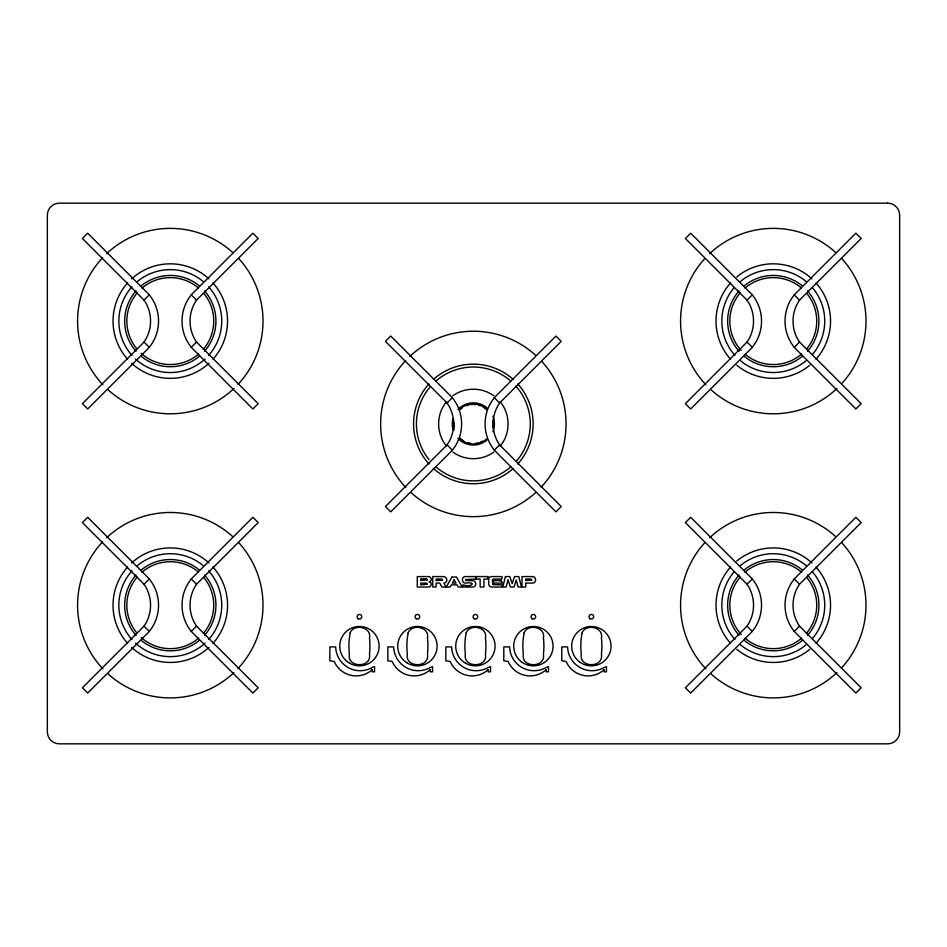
<?xml version="1.0" encoding="UTF-8"?>
<svg xmlns="http://www.w3.org/2000/svg" width="947" height="947" viewBox="0 0 947 947"><rect width="100%" height="100%" fill="white"/><g stroke="black" fill="none" stroke-linecap="round" stroke-linejoin="round"><path stroke-width="1.42" d="M144.039 342.045L145.838 339.18A37.087 37.087 0 0 0 145.838 302.993L144.039 300.128L82.401 238.49L87.692 233.199L149.342 294.837L152.183 298.885A41.952 41.952 0 0 1 152.183 343.288L149.342 347.336L87.692 408.974L82.401 403.682L144.039 342.045L149.342 347.336M196.538 300.128L194.751 302.993A37.087 37.087 0 0 0 194.751 339.18L196.538 342.045L258.188 403.682L252.885 408.974L191.247 347.336L188.394 343.288A41.952 41.952 0 0 1 188.394 298.885L191.247 294.837L252.885 233.199L258.188 238.49L196.538 300.128L191.247 294.837M144.039 626.145L145.838 623.28A37.087 37.087 0 0 0 145.838 587.093L144.039 584.228L82.401 522.59L87.692 517.299L149.342 578.937L152.183 582.985A41.952 41.952 0 0 1 152.183 627.388L149.342 631.436L87.692 693.074L82.401 687.782L144.039 626.145L149.342 631.436M196.538 584.228L194.751 587.093A37.087 37.087 0 0 0 194.751 623.28L196.538 626.145L258.188 687.782L252.885 693.074L191.247 631.436L188.394 627.388A41.952 41.952 0 0 1 188.394 582.985L191.247 578.937L252.885 517.299L258.188 522.59L196.538 584.228L191.247 578.937M447.102 444.901L448.89 442.036A37.087 37.087 0 0 0 448.89 405.849L447.102 402.996L385.453 341.346L390.756 336.055L452.394 397.693L455.247 401.741A41.952 41.952 0 0 1 455.247 446.155L452.394 450.192L390.756 511.83L385.453 506.538L447.102 444.901L452.394 450.192M499.602 402.996L497.802 405.849A37.087 37.087 0 0 0 497.802 442.036L499.602 444.901L561.24 506.538L555.936 511.83L494.298 450.192L491.457 446.155A41.952 41.952 0 0 1 491.457 401.741L494.298 397.693L555.936 336.055L561.24 341.346L499.602 402.996L494.298 397.693M747.029 342.045L748.828 339.18A37.087 37.087 0 0 0 748.828 302.993L747.029 300.128L685.391 238.49L690.683 233.199L752.32 294.837L755.173 298.885A41.952 41.952 0 0 1 755.173 343.288L752.32 347.336L690.683 408.974L685.391 403.682L747.029 342.045L752.32 347.336M799.528 300.128L797.741 302.993A37.087 37.087 0 0 0 797.741 339.18L799.528 342.045L861.166 403.682L855.875 408.974L794.237 347.336L791.384 343.288A41.952 41.952 0 0 1 791.384 298.885L794.237 294.837L855.875 233.199L861.166 238.49L799.528 300.128L794.237 294.837M747.029 626.145L748.828 623.28A37.087 37.087 0 0 0 748.828 587.093L747.029 584.228L685.391 522.59L690.683 517.299L752.32 578.937L755.173 582.985A41.952 41.952 0 0 1 755.173 627.388L752.32 631.436L690.683 693.074L685.391 687.782L747.029 626.145L752.32 631.436M799.528 584.228L797.741 587.093A37.087 37.087 0 0 0 797.741 623.28L799.528 626.145L861.166 687.782L855.875 693.074L794.237 631.436L791.384 627.388A41.952 41.952 0 0 1 791.384 582.985L794.237 578.937L855.875 517.299L861.166 522.59L799.528 584.228L794.237 578.937M446.546 401.765C436.011 414.135 436.011 433.75 446.546 446.12M500.158 446.12C510.682 433.75 510.682 414.135 500.158 401.765M144.039 300.128L149.342 294.837M191.247 347.336L196.538 342.045M144.039 584.228L149.342 578.937M191.247 631.436L196.538 626.145M447.102 402.996L452.394 397.693M494.298 450.192L499.602 444.901M747.029 300.128L752.32 294.837M794.237 347.336L799.528 342.045M747.029 584.228L752.32 578.937M794.237 631.436L799.528 626.145M452.903 395.799C464.717 387.039 481.976 387.039 493.801 395.799M493.801 452.086C481.976 460.846 464.717 460.846 452.903 452.086M541.755 361.375A92.711 92.711 0 0 1 541.092 487.232M535.919 492.357A92.711 92.711 0 0 1 411.128 492.677M405.932 487.575A92.711 92.711 0 0 1 405.6 360.653M409.708 356.522A92.711 92.711 0 0 1 535.564 355.208M517.784 383.937A59.791 59.791 0 0 1 517.784 463.947M513.357 468.374A59.791 59.791 0 0 1 433.335 468.374M428.92 463.947A59.791 59.791 0 0 1 428.92 383.937M433.335 379.51A59.791 59.791 0 0 1 513.357 379.51M515.784 386.009A56.927 56.927 0 0 1 516.766 460.751M510.753 466.859A56.927 56.927 0 0 1 435.999 466.895M429.062 459.697A56.927 56.927 0 0 1 429.926 387.134M435.951 381.037A56.927 56.927 0 0 1 510.693 380.99M482.544 441.148A19.508 19.508 0 0 1 480.307 442.166M477.975 442.888A19.508 19.508 0 0 1 475.56 443.326M470.671 443.267A19.508 19.508 0 0 1 468.268 442.782M463.746 440.923A19.508 19.508 0 0 1 459.828 437.999M454.146 427.369A19.508 19.508 0 0 1 453.897 422.48M460.171 409.566A19.508 19.508 0 0 1 462.077 408.027M466.386 405.718A19.508 19.508 0 0 1 468.729 404.996M471.133 404.57A19.508 19.508 0 0 1 476.021 404.618M478.424 405.115A19.508 19.508 0 0 1 480.745 405.896M482.946 406.961A19.508 19.508 0 0 1 486.865 409.885M492.949 416.183A21.083 21.083 0 0 1 492.949 431.702M486.794 440.189A21.083 21.083 0 0 1 457.981 438.378M452.926 429.192A21.083 21.083 0 0 1 452.926 418.704M457.981 409.506A21.083 21.083 0 0 1 486.794 407.695M493.115 420.421A20.076 20.076 0 0 1 493.02 427.937M486.912 438.745A20.076 20.076 0 0 1 459.437 438.414M454.181 429.914A20.076 20.076 0 0 1 453.672 419.947M459.78 409.151A20.076 20.076 0 0 1 487.267 409.471M238.703 542.619A92.711 92.711 0 0 1 238.04 668.475M233.933 672.607A92.711 92.711 0 0 1 108.076 673.921M102.868 668.819A92.711 92.711 0 0 1 102.548 541.897M106.656 537.766A92.711 92.711 0 0 1 232.512 536.452M204.528 575.007A45.645 45.645 0 0 1 204.528 635.366M199.391 640.35A45.645 45.645 0 0 1 141.198 640.35M136.06 635.366A45.645 45.645 0 0 1 136.06 575.007M141.198 570.023A45.645 45.645 0 0 1 199.391 570.023M204.102 577.895A43.455 43.455 0 0 1 203.439 633.283M198.633 638.124A43.455 43.455 0 0 1 141.162 637.438M136.486 632.478A43.455 43.455 0 0 1 137.149 577.09M141.943 572.248A43.455 43.455 0 0 1 198.385 572.035M213.004 567.052A57.258 57.258 0 0 1 213.004 643.321M208.956 647.417A57.258 57.258 0 0 1 131.621 647.417M127.585 643.321A57.258 57.258 0 0 1 127.585 567.052M131.621 562.956A57.258 57.258 0 0 1 208.956 562.956M208.671 570.923A51.446 51.446 0 0 1 208.671 639.45M205.037 643.131A51.446 51.446 0 0 1 135.551 643.131M131.917 639.45A51.446 51.446 0 0 1 131.917 570.923M137.493 565.537A51.446 51.446 0 0 1 203.084 565.537M841.694 258.519A92.711 92.711 0 0 1 842.013 383.31M836.923 388.507A92.711 92.711 0 0 1 711.067 389.821M705.858 384.719A92.711 92.711 0 0 1 704.544 258.862M709.646 253.666A92.711 92.711 0 0 1 835.503 252.352M807.519 290.907A45.645 45.645 0 0 1 807.519 351.266M802.369 356.25A45.645 45.645 0 0 1 744.188 356.25M739.039 351.266A45.645 45.645 0 0 1 739.039 290.907M744.188 285.923A45.645 45.645 0 0 1 802.369 285.923M807.093 293.795A43.455 43.455 0 0 1 806.43 349.183M801.624 354.024A43.455 43.455 0 0 1 745.182 354.237M741.252 350.449A43.455 43.455 0 0 1 740.128 292.99M744.934 288.148A43.455 43.455 0 0 1 801.375 287.935M815.994 282.952A57.258 57.258 0 0 1 815.994 359.221M809.78 365.211A57.258 57.258 0 0 1 736.778 365.211M730.563 359.221A57.258 57.258 0 0 1 730.563 282.952M736.778 276.962A57.258 57.258 0 0 1 811.946 278.856M812.502 287.793A51.446 51.446 0 0 1 812.502 354.379M806.075 360.724A51.446 51.446 0 0 1 740.483 360.724M734.908 355.35A51.446 51.446 0 0 1 734.055 287.793M740.483 281.437A51.446 51.446 0 0 1 806.075 281.437M841.694 542.619A92.711 92.711 0 0 1 842.013 667.41M836.923 672.607A92.711 92.711 0 0 1 711.067 673.921M705.858 668.819A92.711 92.711 0 0 1 704.544 542.962M709.646 537.766A92.711 92.711 0 0 1 835.503 536.452M807.519 575.007A45.645 45.645 0 0 1 807.519 635.366M802.369 640.35A45.645 45.645 0 0 1 744.188 640.35M739.039 635.366A45.645 45.645 0 0 1 739.039 575.007M744.188 570.023A45.645 45.645 0 0 1 802.369 570.023M807.093 577.895A43.455 43.455 0 0 1 806.43 633.283M801.624 638.124A43.455 43.455 0 0 1 745.182 638.337M741.252 634.549A43.455 43.455 0 0 1 740.128 577.09M744.934 572.248A43.455 43.455 0 0 1 801.375 572.035M815.994 567.052A57.258 57.258 0 0 1 815.994 643.321M809.78 649.311A57.258 57.258 0 0 1 736.778 649.311M730.563 643.321A57.258 57.258 0 0 1 730.563 567.052M736.778 561.062A57.258 57.258 0 0 1 811.946 562.956M812.502 571.893A51.446 51.446 0 0 1 812.502 638.479M806.075 644.824A51.446 51.446 0 0 1 740.483 644.824M734.908 639.45A51.446 51.446 0 0 1 734.055 571.893M740.483 565.537A51.446 51.446 0 0 1 806.075 565.537M238.703 258.519A92.711 92.711 0 0 1 238.04 384.375M233.933 388.507A92.711 92.711 0 0 1 108.076 389.821M102.868 384.719A92.711 92.711 0 0 1 102.548 257.797M106.656 253.666A92.711 92.711 0 0 1 232.512 252.352M204.528 290.907A45.645 45.645 0 0 1 204.528 351.266M199.391 356.25A45.645 45.645 0 0 1 141.198 356.25M136.06 351.266A45.645 45.645 0 0 1 136.06 290.907M141.198 285.923A45.645 45.645 0 0 1 199.391 285.923M204.102 293.795A43.455 43.455 0 0 1 203.439 349.183M198.633 354.024A43.455 43.455 0 0 1 141.162 353.338M136.486 348.378A43.455 43.455 0 0 1 137.149 292.99M141.943 288.148A43.455 43.455 0 0 1 198.385 287.935M213.004 282.952A57.258 57.258 0 0 1 213.004 359.221M208.956 363.317A57.258 57.258 0 0 1 131.621 363.317M127.585 359.221A57.258 57.258 0 0 1 127.585 282.952M131.621 278.856A57.258 57.258 0 0 1 208.956 278.856M208.671 286.823A51.446 51.446 0 0 1 208.671 355.35M205.037 359.031A51.446 51.446 0 0 1 135.551 359.031M131.917 355.35A51.446 51.446 0 0 1 131.917 286.823M137.493 281.437A51.446 51.446 0 0 1 203.084 281.437M427.109 579.931L420.752 580.511L420.752 578.771L426.623 578.771L427.109 579.931M427.109 584.252L420.752 584.832L420.752 583.092L426.623 583.092L427.109 584.252M442.498 580.038L436.105 580.618L436.105 579.055L442.012 579.055L442.498 580.038M465.51 579.54L465.983 580.606L472.802 580.618A2.865 2.865 0 0 1 475.631 583.032A7.138 7.138 0 0 1 475.631 584.607A2.865 2.865 0 0 1 472.802 587.022L462.929 587.022L462.929 584.832C471.511 587.969 477.596 581.482 465.356 583.092A2.865 2.865 0 0 1 462.479 580.215A7.825 7.825 0 0 1 462.515 578.996A2.865 2.865 0 0 1 465.356 576.569L475.666 576.569L475.666 579.055L465.51 579.54M492.369 580.026L492.831 584.607L502.028 584.832L502.028 587.022L491.552 587.022A2.865 2.865 0 0 1 489.859 586.477L488.711 584.607L488.676 579.434A2.865 2.865 0 0 1 491.552 576.569L502.028 576.569L502.028 579.055L493.316 579.067L492.369 580.026M531.693 580.038L525.692 580.618L525.692 579.055L531.208 579.055L531.693 580.038M350.189 632.797L349.372 638.1A69.202 69.202 0 0 0 349.372 654.057C346.768 668.215 372.1 668.215 369.496 654.057A69.202 69.202 0 0 0 369.496 638.1C371.875 626.784 353.799 623.386 350.189 632.797M408.169 632.797L407.352 638.1A69.202 69.202 0 0 0 407.352 654.057C404.748 668.215 430.08 668.215 427.476 654.057A69.202 69.202 0 0 0 427.476 638.1C429.855 626.784 411.779 623.386 408.169 632.797M466.149 632.797L465.332 638.1A69.202 69.202 0 0 0 465.332 654.057C462.728 668.215 488.06 668.215 485.456 654.057A69.202 69.202 0 0 0 485.456 638.1C487.835 626.784 469.759 623.386 466.149 632.797M524.129 632.797L523.312 638.1A69.202 69.202 0 0 0 523.312 654.057C520.696 668.215 546.04 668.215 543.436 654.057A69.202 69.202 0 0 0 543.436 638.1C545.815 626.784 527.739 623.386 524.129 632.797M582.109 632.797L581.28 638.1A69.202 69.202 0 0 0 581.28 654.057C578.676 668.215 604.02 668.215 601.416 654.057A69.202 69.202 0 0 0 601.416 638.1C603.795 626.784 585.72 623.386 582.109 632.797M505.449 576.569L502.762 587.022L506.136 587.022L508.018 579.706L510.35 587.022L514.043 587.022L516.269 580.026L518.08 587.022L521.454 587.022L518.767 576.569L514.552 576.569L512.197 583.601L509.841 576.569L505.449 576.569M451.92 577.149L446.226 587.022L450.097 587.022L451.364 584.832L457.058 584.832L458.324 587.022L462.195 587.022L456.359 576.948L451.92 577.149M454.205 579.895L452.37 583.092L456.052 583.092L454.205 579.895M372.242 669.624L370.869 670.831A23.9 23.9 0 0 1 334.208 661.444L329.864 660.817L329.864 646.896L335.664 646.896A24.504 24.504 0 0 0 372.218 667.54L374.562 666.629L374.562 671.825L372.242 671.825L372.242 669.624M430.222 669.624L428.849 670.831A23.9 23.9 0 0 1 392.188 661.444L387.844 660.817L387.844 646.896L393.644 646.896A24.504 24.504 0 0 0 430.187 667.54L432.542 666.629L432.542 671.825L430.222 671.825L430.222 669.624M488.202 669.624L486.829 670.831A23.9 23.9 0 0 1 450.156 661.444L445.824 660.817L445.824 646.896L451.624 646.896A24.504 24.504 0 0 0 488.167 667.54L490.522 666.629L490.522 671.825L488.202 671.825L488.202 669.624M546.182 669.624L544.809 670.831A23.9 23.9 0 0 1 508.137 661.444L503.804 660.817L503.804 646.896L509.604 646.896A24.504 24.504 0 0 0 546.147 667.54L548.502 666.629L548.502 671.825L546.182 671.825L546.182 669.624M604.162 669.624L602.789 670.831A23.9 23.9 0 0 1 566.117 661.444L561.784 660.817L561.784 646.896L567.584 646.896A24.504 24.504 0 0 0 604.127 667.54L606.482 666.629L606.482 671.825L604.162 671.825L604.162 669.624M887.599 203.167L59.401 203.167A12.051 12.051 0 0 0 47.35 215.206L47.35 731.794A12.051 12.051 0 0 0 59.401 743.833L887.599 743.833A12.051 12.051 0 0 0 899.65 731.794L899.65 215.206A12.051 12.051 0 0 0 887.599 203.167M428.411 576.569L417.26 576.569L417.26 587.022L428.411 587.022A2.865 2.865 0 0 0 431.276 584.121A2.296 2.296 0 0 0 428.979 581.801A2.296 2.296 0 0 0 431.276 579.469A2.865 2.865 0 0 0 428.411 576.569M443.35 576.569L432.779 576.569L432.779 587.022L436.105 587.022L436.105 583.092L439.716 583.092L441.977 587.022L445.859 587.022L443.93 583.092A2.865 2.865 0 0 0 446.795 580.215L446.795 580.014A3.445 3.445 0 0 0 443.35 576.569M487.812 576.569L476.14 576.569L476.14 579.055L480.141 579.055L480.141 587.022L483.976 587.022L483.976 579.055L487.812 579.055L487.812 576.569M532.664 576.569L522.01 576.569L522.01 587.022L525.692 587.022L525.692 583.092L532.664 583.092A2.865 2.865 0 0 0 535.493 580.665A7.825 7.825 0 0 0 535.529 579.434A2.865 2.865 0 0 0 532.664 576.569M500.868 580.618L492.913 580.618L493.979 583.092L502.597 583.092L500.868 580.618M465.557 663.208A19.686 19.686 0 0 0 495.08 646.162A19.686 19.686 0 0 0 465.557 629.104A19.686 19.686 0 0 0 465.557 663.208M521.477 661.835A19.686 19.686 0 0 0 552.906 648.624A19.686 19.686 0 0 0 525.751 628.015A19.686 19.686 0 0 0 521.477 661.835M349.597 663.208A19.686 19.686 0 0 0 379.12 646.162A19.686 19.686 0 0 0 349.597 629.104A19.686 19.686 0 0 0 349.597 663.208M407.577 663.208A19.686 19.686 0 0 0 437.1 646.162A19.686 19.686 0 0 0 407.577 629.104A19.686 19.686 0 0 0 407.577 663.208M358.274 618.746A2.32 2.32 0 0 0 361.754 616.734A2.32 2.32 0 0 0 358.274 614.733A2.32 2.32 0 0 0 358.274 618.746M474.234 618.746A2.32 2.32 0 0 0 477.714 616.734A2.32 2.32 0 0 0 474.234 614.733A2.32 2.32 0 0 0 474.234 618.746M532.214 618.746A2.32 2.32 0 0 0 535.694 616.734A2.32 2.32 0 0 0 532.214 614.733A2.32 2.32 0 0 0 532.214 618.746M416.254 618.746A2.32 2.32 0 0 0 419.734 616.734A2.32 2.32 0 0 0 416.254 614.733A2.32 2.32 0 0 0 416.254 618.746M590.194 618.746A2.32 2.32 0 0 0 593.674 616.734A2.32 2.32 0 0 0 590.194 614.733A2.32 2.32 0 0 0 590.194 618.746M579.457 661.835A19.686 19.686 0 0 0 610.886 648.624A19.686 19.686 0 0 0 583.731 628.015A19.686 19.686 0 0 0 579.457 661.835"/></g></svg>
